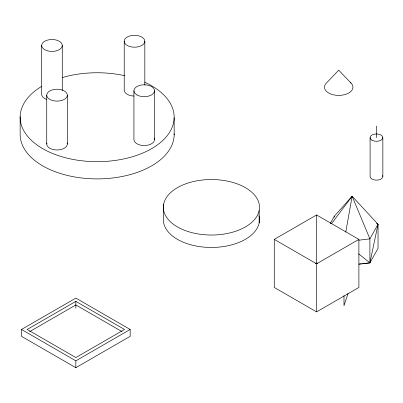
<?xml version="1.0" encoding="UTF-8"?>
<svg xmlns="http://www.w3.org/2000/svg" width="403" height="403" viewBox="0 0 403 403"><rect width="100%" height="100%" fill="white"/><g stroke="black" fill="none" stroke-linecap="round" stroke-linejoin="round"><path stroke-width="0.6" d="M345.759 232.143L352.136 196.241L378.034 224.29L378.034 248.319L369.899 262.872L358.796 264.247M334.117 217.378L334.379 216.149L352.136 196.241L352.68 197.354M376.467 223.287L378.034 224.29L369.899 262.872L362.549 263.643M348.066 293.424L343.996 305.696L343.996 295.626M330.158 223.695L334.379 216.149M378.034 224.29L369.899 238.843L369.899 262.872L358.66 253.835M331.493 223.71L352.136 196.241L369.899 238.843L358.796 240.218M21.51 329.468L75.845 298.099L130.174 329.468L130.174 336.324L75.845 367.692L21.51 336.324L21.51 329.468L75.845 360.836L130.174 329.468M29.661 331.619L75.845 304.955L122.028 331.619M274.267 239.387L316.582 214.96L358.897 239.387L358.897 287.45L316.582 311.882L274.267 287.45L274.267 239.387L316.582 263.819L358.897 239.387M315.499 263.648L316.582 263.018L317.67 263.648M359.486 263.96L361.325 263.769M351.028 83.078L338.711 70.167L326.395 83.078A14.226 8.211 0 0 0 329.951 93.657A14.226 8.211 0 0 0 348.59 93.093A14.226 8.211 0 0 0 350.222 82.358M382.85 137.625L382.85 176.474M376.473 126.008L376.473 137.625M370.095 137.625L370.095 176.474A6.377 3.682 0 0 0 377.304 180.121A6.377 3.682 0 0 0 382.633 175.522M316.582 214.96L316.582 263.018M316.582 263.819L316.582 311.882M259.159 210.522A48.068 27.752 0 0 1 182.69 229.539A48.068 27.752 0 0 1 192.402 181.798A48.068 27.752 0 0 1 259.159 210.522L259.159 222.94M174.156 117.736L174.156 134.96M163.673 204.049L163.673 216.466A48.068 27.752 0 0 0 212.089 247.452A48.068 27.752 0 0 0 258.983 215.691M154.525 90.735L154.525 139.594M144.823 41.257A10.302 5.949 0 0 1 129.368 46.405A10.302 5.949 0 0 1 129.368 36.104A10.302 5.949 0 0 1 144.823 41.257L144.823 85.104M133.927 90.735L133.927 139.594A10.302 5.949 0 0 0 145.569 145.493A10.302 5.949 0 0 0 154.178 138.058M124.22 41.257L124.22 90.116A10.302 5.949 0 0 0 133.982 96.055M75.845 301.217L75.845 308.224M75.845 360.836L75.845 367.692M67.331 95.163A10.302 5.949 0 0 1 51.881 100.317A10.302 5.949 0 0 1 51.881 90.015A10.302 5.949 0 0 1 67.331 95.163L67.331 144.027M62.274 45.458A10.302 5.949 0 0 1 46.824 50.607A10.302 5.949 0 0 1 46.824 40.305A10.302 5.949 0 0 1 62.274 45.458L62.274 90.559M46.733 95.163L46.733 144.027M41.675 45.458L41.675 94.317A10.302 5.949 0 0 0 46.824 99.465M20.15 116.689L20.15 133.907A77.008 44.461 0 0 0 97.299 178.897A77.008 44.461 0 0 0 174.156 133.746M144.753 82.262A77.008 44.461 0 0 1 156.077 145.841A77.008 44.461 0 0 1 45.64 150.259A77.008 44.461 0 0 1 41.655 86.388M62.289 77.567A77.008 44.461 0 0 1 124.739 75.699M67.175 142.994A10.302 5.949 0 0 1 57.03 149.971A10.302 5.949 0 0 1 46.889 142.994M75.845 301.368L27.172 329.468L75.845 357.567L124.517 329.468L75.845 301.368M371.964 140.229A6.377 3.682 0 0 0 382.633 138.577A6.377 3.682 0 0 0 374.825 134.068A6.377 3.682 0 0 0 371.964 140.229M136.944 94.942A10.302 5.949 0 0 0 154.178 92.277A10.302 5.949 0 0 0 141.559 84.993A10.302 5.949 0 0 0 136.944 94.942"/></g></svg>
